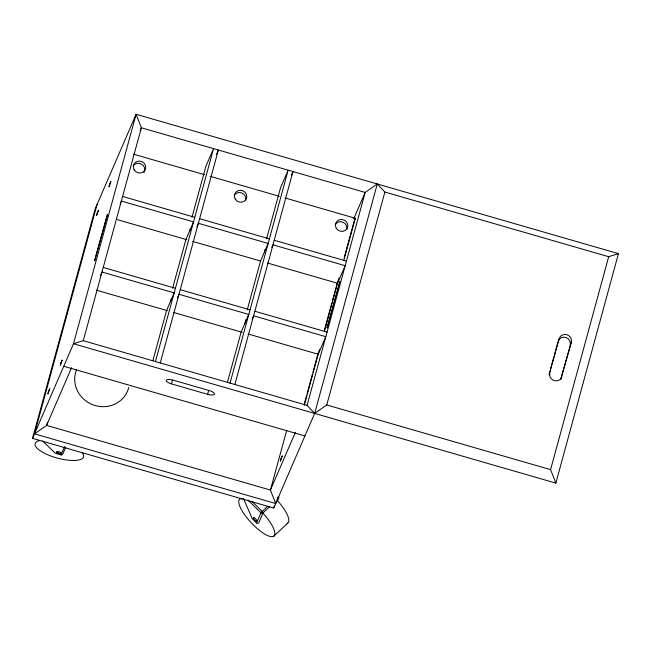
<?xml version="1.0" encoding="UTF-8"?>
<svg xmlns="http://www.w3.org/2000/svg" width="651" height="651" viewBox="0 0 651 651"><rect width="100%" height="100%" fill="white"/><g stroke="black" fill="none" stroke-linecap="round" stroke-linejoin="round"><path stroke-width="0.98" d="M32.55 438.351L95.16 208.898L136.1 114.291L618.45 253.654L555.84 483.107L73.49 343.744L32.55 438.351L273.729 508.032L314.661 413.426L377.271 183.973L384.871 192.037L608.685 256.706L618.45 253.654M276.211 501.563L275.674 503.524L34.503 433.843L97.105 204.39M47.409 422.442L46.603 425.388L34.503 433.843M83.255 340.701L141.357 127.767L136.1 114.291L73.49 343.744L83.255 340.701L307.069 405.361L314.661 413.426L326.769 404.971L384.871 192.037M58.427 453.291L58.614 452.6M152.92 360.491L166.575 310.446L174.175 292.877L101.995 272.028L100.392 275.723M172.621 288.287L185.942 239.462L193.542 221.893L121.363 201.045L120.158 203.82M192.012 217.214L205.928 166.2L213.536 148.631L155.434 361.565M170.375 301.665L171.123 298.915M189.742 230.682L190.238 228.843M160.252 362.965L218.354 150.031L216.352 154.653M171.441 383.87A6.282 2.026 15.3 0 1 166.225 380.257A6.282 2.026 15.3 0 1 173.06 380.119L209.24 390.567A6.282 2.026 15.3 0 1 214.456 394.189A6.282 2.026 15.3 0 1 207.612 394.327L171.441 383.87L172.442 380.2M207.612 394.327L208.621 390.657M227.525 382.047L241.179 332.002L248.78 314.433L179.001 294.276L177.479 297.784M247.225 309.843L260.546 261.018L268.155 243.45L198.368 223.293L196.846 226.808M266.617 238.771L280.54 187.757L288.141 170.188L230.039 383.122M244.979 323.221L245.98 319.551M264.347 252.238L265.103 249.488M234.865 384.521L292.966 171.587L291.363 175.282M286.749 430.197L270.417 490.057L275.674 503.524M273.729 508.032L274.258 506.071M304.367 403.636L306.507 395.808M307.036 393.847L312.382 374.26M312.919 372.299L318.266 352.712M324.41 330.187L331.888 302.772M332.425 300.811L337.771 281.224M344.184 257.723L354.071 221.486M304.277 405.304L319.503 349.481M324.312 331.855L339.008 277.993M343.818 260.367L355.308 218.256L285.244 198.018M307.069 405.361L365.17 192.427L377.271 183.973M549.208 373.926L549.989 371.054M550.51 369.141L551.291 366.277M551.812 364.365L553.903 356.715M554.424 354.803L555.205 351.931M555.726 350.018L557.817 342.369M549.078 374.935L559.25 338.715A6.282 5.94 23.4 0 1 566.842 334.72A6.282 5.94 23.4 0 1 571.301 342.198L560.747 379.321L571.301 342.198M555.84 483.107L550.583 469.64L608.685 256.706M140.144 130.558L141.357 127.767L365.17 192.427L353.737 218.85M71.577 367.685L46.603 425.388L270.417 490.057L295.383 432.354M42.665 440.947L55.205 453.21L60.991 454.878L64.62 446.496M65.718 447.213L62.813 453.918A1.505 1.424 23.4 0 1 60.991 454.878M271.833 247.486L272.972 244.849L345.176 265.706L337.568 283.275L267.504 263.028M252.083 319.34L253.605 315.833L325.801 336.689L318.201 354.258L248.137 334.012M354.339 220.51L355.308 218.256M243.588 498.715L252.287 518.709L256.551 522.908L261.002 512.679L267.276 506.6M277.31 501.001L278.49 498.308L276.935 499.862M558.078 341.417L559.25 338.715M278.547 498.267L278.4 498.487A1.505 0.456 46.8 0 0 277.676 497.144M278.587 498.259L278.4 498.487A1.505 1.424 23.4 0 0 278.384 496.453L278.319 496.363M269.612 506.73L263.02 512.915L258.667 522.973A1.505 1.424 23.4 0 1 256.551 522.908M273.786 536.172L287.775 523.062M261.043 512.825L247.998 500.123M133.447 154.157L204.479 174.68M210.322 176.364L279.409 196.325M122.616 196.456L194.795 217.312M199.621 218.703L269.4 238.86M274.226 240.26L346.422 261.116M116.675 219.452L186.739 239.698M192.582 241.383L260.693 261.067M103.24 267.439L175.428 288.287M180.246 289.687L250.033 309.843M254.858 311.243L327.054 332.1M96.34 290.159L167.372 310.682M173.207 312.366L242.302 332.327M326.769 404.971L550.583 469.64M63.741 366.269L304.92 435.95M261.141 513.012L260.905 512.85A1.505 1.424 23.4 0 0 263.02 512.915A1.505 0.456 46.8 0 0 262.15 511.409L251.986 501.392M561.911 376.612A6.282 5.94 23.4 0 1 554.318 380.607A6.282 5.94 23.4 0 1 549.859 373.129M558.688 339.993A6.282 5.94 23.4 0 1 570.138 344.9M128.76 387.451A27.643 26.138 23.4 0 1 93.785 405.093A27.643 26.138 23.4 0 1 76.672 369.459M133.138 166.143A6.282 5.94 23.4 0 1 141.633 164.215A6.282 5.94 23.4 0 1 143.977 172.474M335.249 224.53A6.282 5.94 23.4 0 1 346.698 229.445M234.197 195.333A6.282 5.94 23.4 0 1 245.639 200.248M262.662 512.842A25.129 7.568 46.8 0 1 273.119 536.522A25.129 7.568 46.8 0 1 247.25 518.188A25.129 7.568 46.8 0 1 242.701 498.69M277.863 501.067A25.129 7.568 46.8 0 1 287.01 523.437M82.246 452.925A25.129 8.105 15.2 0 1 56.019 457.718A25.129 8.105 15.2 0 1 39.654 440.564M94.68 260.245L94.639 260.888L107.472 214.423L94.68 260.245M327.176 327.42L327.136 328.063L339.968 281.59L327.176 327.42M48.491 391.682L47.865 393.977L49.785 388.68L48.491 391.682M97.194 213.17L96.568 215.465L98.496 210.167L97.194 213.17M60.901 363.006L60.274 365.301L62.195 360.003L60.901 363.006M109.612 184.493L108.986 186.788L110.906 181.483L109.612 184.493M280.98 458.857L280.353 461.152L282.282 455.855L280.98 458.857M134.163 169.878A6.282 5.94 23.4 0 0 144.953 170.22A6.282 5.94 23.4 0 0 139.485 161.066A6.282 5.94 23.4 0 0 134.163 169.878M336.274 228.273A6.282 5.94 23.4 0 0 347.056 228.615A6.282 5.94 23.4 0 0 341.588 219.452A6.282 5.94 23.4 0 0 336.274 228.273M235.214 199.076A6.282 5.94 23.4 0 0 246.005 199.418A6.282 5.94 23.4 0 0 240.536 190.263A6.282 5.94 23.4 0 0 235.214 199.076M253.654 518.717A2.514 0.757 46.8 0 0 256.746 521.166A2.514 0.757 46.8 0 0 254.81 518.033A2.514 0.757 46.8 0 0 253.654 518.717M57.264 452.844A2.514 0.814 15.2 0 0 61.161 453.234A2.514 0.814 15.2 0 0 57.825 451.542A2.514 0.814 15.2 0 0 57.264 452.844"/></g></svg>
